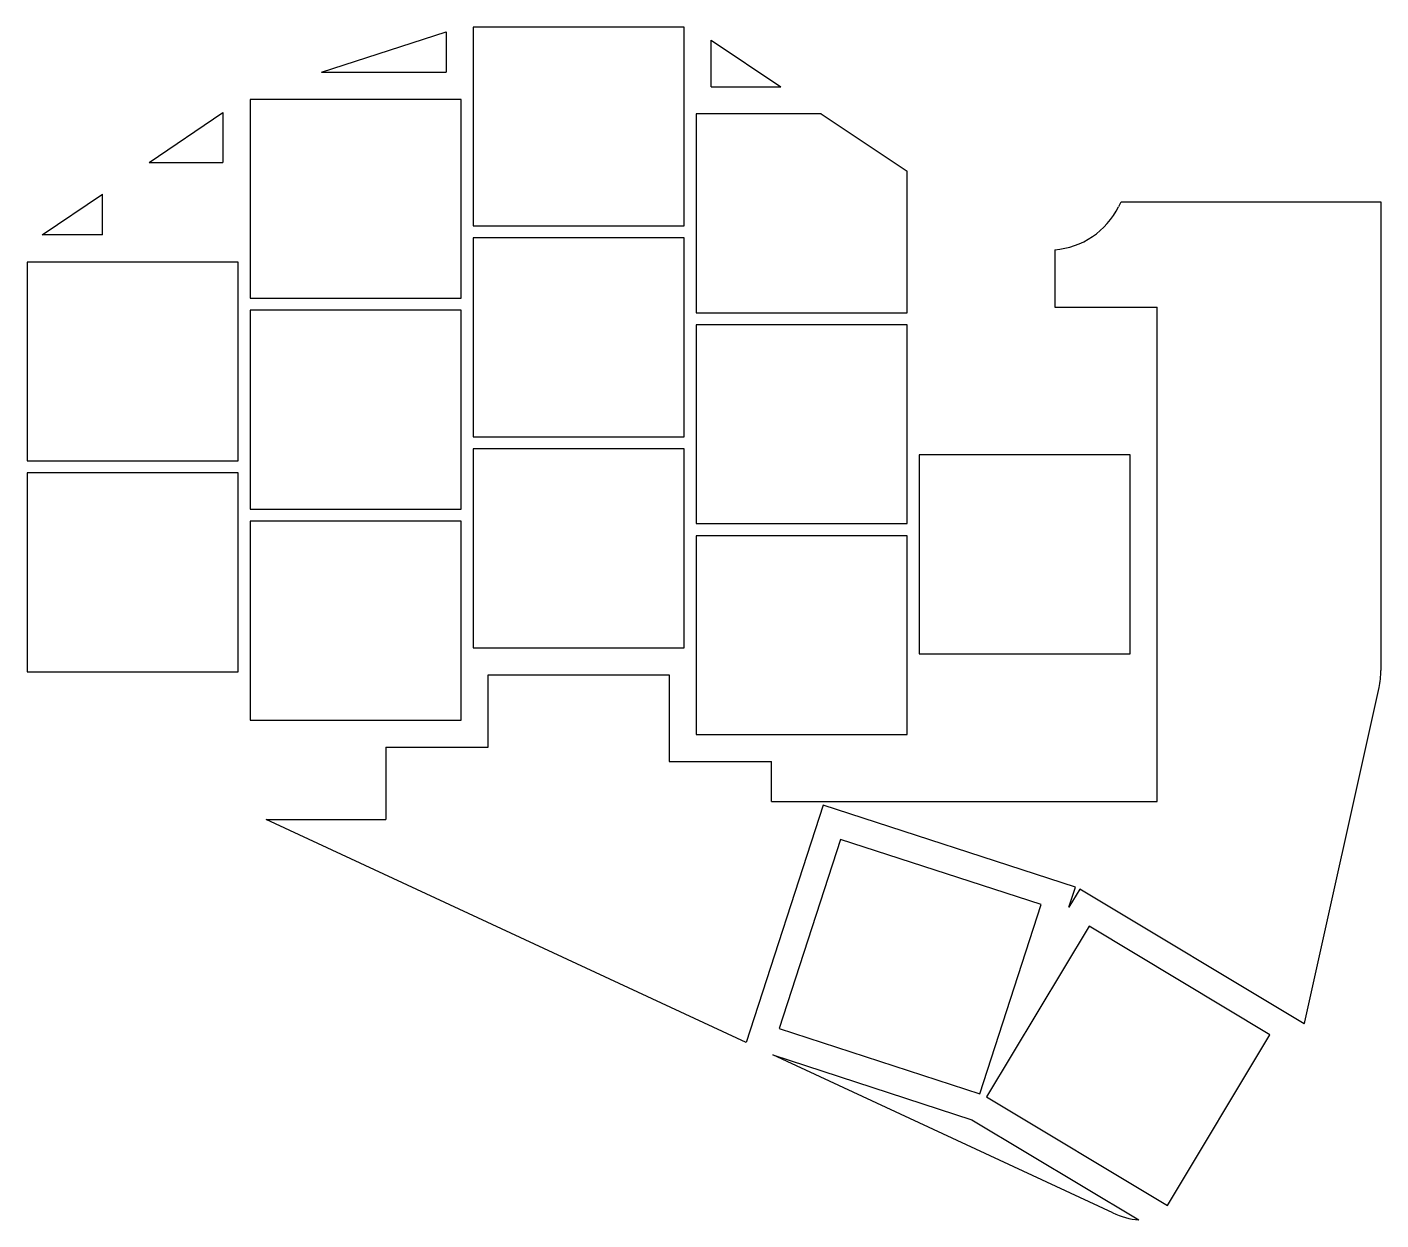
# Model space of a CAD drawing. Header units: millimetres. Extents: x 91 to 204, y -136 to -37.
import ezdxf

# ---------------------------------------------------------------- set-up
doc = ezdxf.new("R2010")
doc.units = ezdxf.units.MM

msp = doc.modelspace()

# ---------------------------------------------------------------- linework, layer by layer
for p, q in [((115.67, -41), (126, -37.65)), ((126, -37.65), (126, -41)), ((145.75, -37.25), (128.25, -37.25)), ((128.25, -37.25), (128.25, -53.75)), ((145.75, -53.75), (145.75, -37.25)), ((148, -38.34), (153.77, -42.2)), ((148, -42.2), (148, -38.34)), ((115.67, -41), (126, -41)), ((148, -42.2), (153.77, -42.2)), ((127.25, -43.25), (109.75, -43.25)), ((109.75, -43.25), (109.75, -59.75)), ((127.25, -59.75), (127.25, -43.25)), ((101.37, -48.5), (107.5, -44.35)), ((107.5, -44.35), (107.5, -48.5)), ((157.13, -44.45), (146.75, -44.45)), ((146.75, -44.45), (146.75, -60.95)), ((157.13, -44.45), (164.25, -49.21)), ((101.37, -48.5), (107.5, -48.5)), ((164.25, -60.95), (164.25, -49.21)), ((92.51, -54.5), (97.5, -51.12)), ((97.5, -54.5), (97.5, -51.12)), ((181.8, -52.15), (182, -51.75)), ((182, -51.75), (203.55, -51.75)), ((203.55, -51.75), (203.55, -90.64)), ((128.25, -53.75), (145.75, -53.75)), ((97.5, -54.5), (92.51, -54.5)), ((145.75, -54.75), (128.25, -54.75)), ((128.25, -54.75), (128.25, -71.25)), ((145.75, -71.25), (145.75, -54.75)), ((176.5, -55.73), (176.5, -60.5)), ((108.75, -56.75), (91.25, -56.75)), ((91.25, -56.75), (91.25, -73.25)), ((108.75, -73.25), (108.75, -56.75)), ((109.75, -59.75), (127.25, -59.75)), ((176.5, -60.5), (185, -60.5)), ((185, -101.5), (185, -60.5)), ((127.25, -60.75), (109.75, -60.75)), ((109.75, -60.75), (109.75, -77.25)), ((127.25, -77.25), (127.25, -60.75)), ((146.75, -60.95), (164.25, -60.95)), ((164.25, -61.95), (146.75, -61.95)), ((146.75, -61.95), (146.75, -78.45)), ((164.25, -78.45), (164.25, -61.95)), ((128.25, -71.25), (145.75, -71.25)), ((145.75, -72.25), (128.25, -72.25)), ((128.25, -72.25), (128.25, -88.75)), ((145.75, -88.75), (145.75, -72.25)), ((182.75, -72.75), (165.25, -72.75)), ((165.25, -72.75), (165.25, -89.25)), ((182.75, -89.25), (182.75, -72.75)), ((91.25, -73.25), (108.75, -73.25)), ((108.75, -74.25), (91.25, -74.25)), ((91.25, -74.25), (91.25, -90.75)), ((108.75, -90.75), (108.75, -74.25)), ((109.75, -77.25), (127.25, -77.25)), ((127.25, -78.25), (109.75, -78.25)), ((109.75, -78.25), (109.75, -94.75)), ((127.25, -94.75), (127.25, -78.25)), ((146.75, -78.45), (164.25, -78.45)), ((164.25, -79.45), (146.75, -79.45)), ((146.75, -79.45), (146.75, -95.95)), ((164.25, -95.95), (164.25, -79.45)), ((128.25, -88.75), (145.75, -88.75)), ((165.25, -89.25), (182.75, -89.25)), ((91.25, -90.75), (108.75, -90.75)), ((129.5, -97), (129.5, -91)), ((129.5, -91), (144.5, -91)), ((144.5, -91), (144.5, -98.2)), ((203.39, -92.05), (197.22, -119.8)), ((109.75, -94.75), (127.25, -94.75)), ((146.75, -95.95), (164.25, -95.95)), ((121, -97), (121, -103)), ((121, -97), (129.5, -97)), ((144.5, -98.2), (153, -98.2)), ((153, -101.5), (153, -98.2)), ((157.28, -101.81), (150.89, -121.51)), ((153, -101.5), (185, -101.5)), ((178.21, -108.61), (157.28, -101.81)), ((150.89, -121.51), (111.07, -103)), ((111.07, -103), (121, -103)), ((158.73, -104.65), (153.63, -120.34)), ((175.37, -110.06), (158.73, -104.65)), ((177.67, -110.28), (178.21, -108.61)), ((178.57, -108.78), (177.67, -110.28)), ((197.18, -119.96), (178.57, -108.78)), ((170.27, -125.75), (175.37, -110.06)), ((179.34, -111.86), (170.84, -126.01)), ((194.34, -120.88), (179.34, -111.86)), ((153.63, -120.34), (170.27, -125.75)), ((185.84, -135.02), (194.34, -120.88)), ((181.31, -135.65), (153.11, -122.54)), ((153.11, -122.54), (169.63, -127.91)), ((170.84, -126.01), (185.84, -135.02)), ((169.63, -127.91), (183.47, -136.23))]:
    msp.add_line(p, q)
for centre, start, end in [((175.98, -49.25), 274.5445, 333.4349), ((197.05, -90.64), 347.458, 0), ((190.88, -118.39), 345.9607, 347.458), ((184.05, -129.75), 245.0731, 264.9405)]:
    msp.add_arc(centre, 6.5, start, end)

doc.saveas('drawing.dxf')
